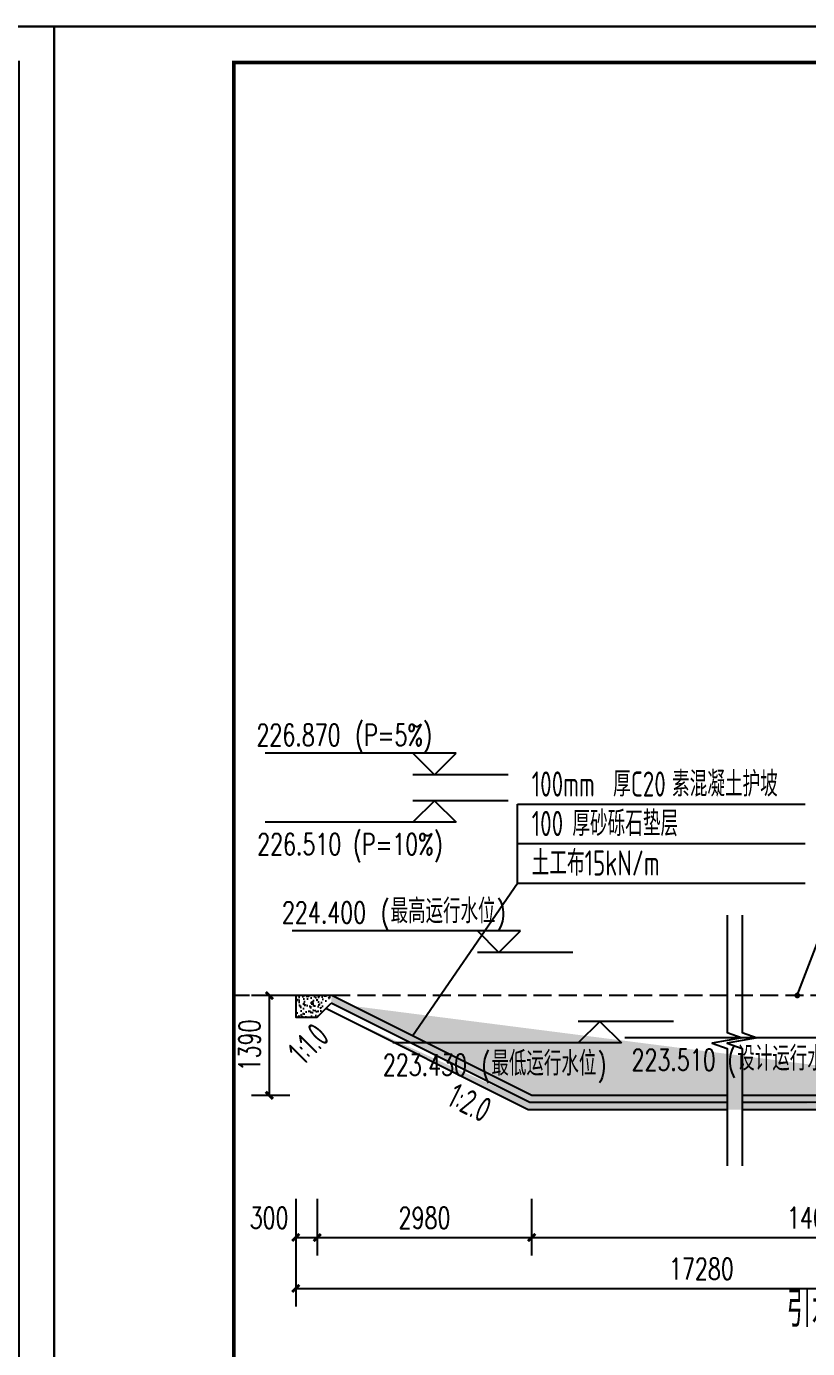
# Model space of a CAD drawing. Header units: millimetres. Extents: x -725 to 2274960, y -506 to 2980382.
# Drawn here: x 2032899 to 2043757, y 2597820 to 2616214 of the extents above; entities that cross this region are included whole.
import ezdxf

# ---------------------------------------------------------------- set-up
doc = ezdxf.new("R2010")
doc.units = ezdxf.units.MM
doc.header["$LTSCALE"] = 1000
doc.linetypes.add('DASH', pattern=[0.35, 0.25, -0.1])
for name, color, linetype in [('DIM_ELEV', 3, 'Continuous'), ('DIM_LEAD', 3, 'Continuous'), ('DIM_SYMB', 3, 'Continuous'), ('DMX', 7, 'Continuous'), ('PUB_DIM', 3, 'Continuous'), ('PUB_TITLE', 4, 'Continuous'), ('TWT_DIM', 3, 'Continuous'), ('YHG_文字', 7, 'Continuous'), ('YHJ_剖面_梁板', 4, 'Continuous')]:
    doc.layers.add(name, color=color, linetype=linetype)
doc.styles.add('_TCH_DIM', font='SIMPLEX', dxfattribs={"bigfont": 'GBCBIG'})
doc.styles.add('_TCH_DIM_T3', font='SIMPLEX', dxfattribs={"width": 0.705882, "bigfont": 'GBCBIG'})
doc.styles.add('TSSD_Rein', font='tssdeng.shx', dxfattribs={"width": 0.7, "bigfont": 'hztxt.shx'})
doc.dimstyles.new('_TCH_ARCH_MM_M&&100', dxfattribs={"dimtxt": 297.5, "dimasz": 100, "dimexe": 250, "dimexo": 300, "dimgap": 126.25, "dimtad": 1, "dimdec": 0, "dimzin": 0, "dimdsep": 46, "dimtxsty": '_TCH_DIM_T3', "dimblk": 'ARCHTICK', "dimcen": 0.09, "dimclrt": 7, "dimazin": 2, "dimtfac": 1, "dimtdec": 0, "dimtix": 1, "dimtmove": 2, "dimatfit": 3, "dimfxl": 75, "dimtolj": 1, "dimtzin": 0, "dimarcsym": 0})
doc.dimstyles.new('_TWT_ARCH&&100', dxfattribs={"dimtxt": 297.5, "dimasz": 100, "dimexe": 250, "dimexo": 300, "dimgap": 126.25, "dimtad": 1, "dimdec": 0, "dimzin": 0, "dimdsep": 46, "dimtxsty": '_TCH_DIM_T3', "dimblk": 'ARCHTICK', "dimcen": 0.09, "dimclrt": 7, "dimazin": 2, "dimtfac": 1, "dimtdec": 0, "dimtix": 1, "dimtmove": 2, "dimatfit": 3, "dimfxl": 75, "dimtolj": 1, "dimtzin": 0, "dimarcsym": 0})

# ---------------------------------------------------------------- blocks, each defined once
blk = doc.blocks.new('HAYJZ A3')
blk.add_lwpolyline([(4975, -403417), (46975, -403417), (46975, -433117), (4975, -433117), (4975, -403417)])
at = {"const_width": 50}
blk.add_lwpolyline([(7475, -403917), (46475, -403917), (46475, -432617), (7475, -432617), (7475, -403917)], dxfattribs=at)
at = {"layer": 'PUB_TITLE'}
blk.add_lwpolyline([(4975, -433117), (46975, -433117), (46975, -403417), (4975, -403417)], close=True, dxfattribs=at)
blk = doc.blocks.new('_ArchTick')
at = {"color": 0, "linetype": 'ByBlock', "const_width": 0.4}
blk.add_lwpolyline([(-0.5, -0.5), (0.5, 0.5)], dxfattribs=at)
blk = doc.blocks.new('*D59')
at = {"layer": 'Defpoints', "color": 0, "transparency": 16777216}
for p in [(2036642, 2600203), (2036942, 2600203), (2036942, 2599365)]:
    blk.add_point(p, dxfattribs=at)
at = {"layer": 'TWT_DIM', "color": 0, "lineweight": -2, "transparency": 16777216}
for p, q in [((2036642, 2599903), (2036642, 2599115)), ((2036942, 2599903), (2036942, 2599115)), ((2036642, 2599365), (2036942, 2599365))]:
    blk.add_line(p, q, dxfattribs=at)
at = {"layer": 'TWT_DIM', "color": 0, "lineweight": -2, "transparency": 16777216, "xscale": 100, "yscale": 100, "zscale": 100, "rotation": 180}
blk.add_blockref('_ArchTick', (2036642, 2599365), dxfattribs=at)
at = {"layer": 'TWT_DIM', "color": 0, "lineweight": -2, "transparency": 16777216, "xscale": 100, "yscale": 100, "zscale": 100}
blk.add_blockref('_ArchTick', (2036942, 2599365), dxfattribs=at)
at = {"layer": 'TWT_DIM', "color": 7, "transparency": 16777216, "insert": (2036272, 2599640), "char_height": 297.5, "attachment_point": 5, "style": '_TCH_DIM_T3'}
blk.add_mtext('\\A1;300', dxfattribs=at)
blk = doc.blocks.new('*D60')
at = {"layer": 'Defpoints', "color": 0, "transparency": 16777216}
for p in [(2036942, 2600203), (2039922, 2600203), (2039922, 2599365)]:
    blk.add_point(p, dxfattribs=at)
at = {"layer": 'TWT_DIM', "color": 0, "lineweight": -2, "transparency": 16777216}
for p, q in [((2036942, 2599903), (2036942, 2599115)), ((2039922, 2599903), (2039922, 2599115)), ((2036942, 2599365), (2039922, 2599365))]:
    blk.add_line(p, q, dxfattribs=at)
at = {"layer": 'TWT_DIM', "color": 0, "lineweight": -2, "transparency": 16777216, "xscale": 100, "yscale": 100, "zscale": 100, "rotation": 180}
blk.add_blockref('_ArchTick', (2036942, 2599365), dxfattribs=at)
at = {"layer": 'TWT_DIM', "color": 0, "lineweight": -2, "transparency": 16777216, "xscale": 100, "yscale": 100, "zscale": 100}
blk.add_blockref('_ArchTick', (2039922, 2599365), dxfattribs=at)
at = {"layer": 'TWT_DIM', "color": 7, "transparency": 16777216, "insert": (2038432, 2599640), "char_height": 297.5, "attachment_point": 5, "style": '_TCH_DIM_T3'}
blk.add_mtext('\\A1;2980', dxfattribs=at)
blk = doc.blocks.new('*D61')
at = {"layer": 'Defpoints', "color": 0, "transparency": 16777216}
for p in [(2039922, 2600203), (2047922, 2600203), (2047922, 2599365)]:
    blk.add_point(p, dxfattribs=at)
at = {"layer": 'TWT_DIM', "color": 0, "lineweight": -2, "transparency": 16777216}
for p, q in [((2039922, 2599903), (2039922, 2599115)), ((2047922, 2599903), (2047922, 2599115)), ((2039922, 2599365), (2047922, 2599365))]:
    blk.add_line(p, q, dxfattribs=at)
at = {"layer": 'TWT_DIM', "color": 0, "lineweight": -2, "transparency": 16777216, "xscale": 100, "yscale": 100, "zscale": 100, "rotation": 180}
blk.add_blockref('_ArchTick', (2039922, 2599365), dxfattribs=at)
at = {"layer": 'TWT_DIM', "color": 0, "lineweight": -2, "transparency": 16777216, "xscale": 100, "yscale": 100, "zscale": 100}
blk.add_blockref('_ArchTick', (2047922, 2599365), dxfattribs=at)
at = {"layer": 'TWT_DIM', "color": 7, "transparency": 16777216, "insert": (2043922, 2599640), "char_height": 297.5, "attachment_point": 5, "style": '_TCH_DIM_T3'}
blk.add_mtext('\\A1;14000', dxfattribs=at)
blk = doc.blocks.new('*D75')
at = {"layer": 'Defpoints', "color": 0, "transparency": 16777216}
for p in [(2036642, 2599903), (2047922, 2599903), (2047922, 2598656)]:
    blk.add_point(p, dxfattribs=at)
at = {"layer": 'TWT_DIM', "color": 0, "lineweight": -2, "transparency": 16777216}
for p, q in [((2036642, 2599603), (2036642, 2598406)), ((2047922, 2599603), (2047922, 2598406)), ((2036642, 2598656), (2047922, 2598656))]:
    blk.add_line(p, q, dxfattribs=at)
at = {"layer": 'TWT_DIM', "color": 0, "lineweight": -2, "transparency": 16777216, "xscale": 100, "yscale": 100, "zscale": 100, "rotation": 180}
blk.add_blockref('_ArchTick', (2036642, 2598656), dxfattribs=at)
at = {"layer": 'TWT_DIM', "color": 0, "lineweight": -2, "transparency": 16777216, "xscale": 100, "yscale": 100, "zscale": 100}
blk.add_blockref('_ArchTick', (2047922, 2598656), dxfattribs=at)
at = {"layer": 'TWT_DIM', "color": 7, "transparency": 16777216, "insert": (2042282, 2598931), "char_height": 297.5, "attachment_point": 5, "style": '_TCH_DIM_T3'}
blk.add_mtext('\\A1;17280', dxfattribs=at)
blk = doc.blocks.new('*D444')
at = {"layer": 'Defpoints', "color": 0, "transparency": 16777216}
for p in [(2036276, 2602732), (2036860, 2602732), (2036860, 2601342)]:
    blk.add_point(p, dxfattribs=at)
at = {"layer": 'PUB_DIM', "color": 0, "lineweight": -2, "transparency": 16777216}
for p, q in [((2036560, 2602732), (2036026, 2602732)), ((2036276, 2601342), (2036276, 2602732)), ((2036560, 2601342), (2036026, 2601342))]:
    blk.add_line(p, q, dxfattribs=at)
at = {"layer": 'PUB_DIM', "color": 0, "lineweight": -2, "transparency": 16777216, "xscale": 100, "yscale": 100, "zscale": 100}
for p, rotation in [((2036276, 2602732), 90), ((2036276, 2601342), 270)]:
    blk.add_blockref('_ArchTick', p, dxfattribs=dict(at, rotation=rotation))
at = {"layer": 'PUB_DIM', "color": 7, "transparency": 16777216, "insert": (2036001, 2602037), "char_height": 297.5, "attachment_point": 5, "rotation": 90, "style": '_TCH_DIM_T3'}
blk.add_mtext('\\A1;1390', dxfattribs=at)

msp = doc.modelspace()

# ---------------------------------------------------------------- hatches: boundary and pattern name
at = {"layer": 'YHJ_剖面_梁板'}
h = msp.add_hatch(dxfattribs=at)
h.set_pattern_fill('混凝土', color=8, scale=20)
h.set_pattern_definition([(50, (-758.26, -69994.05), (143.4520365, -12.550427), [15, -165]), (355, (-758.26, -69994.05), (-27.750267, 150.438427), [12, -132]), (100.4514, (-746.3, -69995.1), (115.7018763, 137.8879084), [12.748038, -140.2284224]), (46.1842, (-758.26, -69954.05), (213.44821, -33.103803), [22.5, -247.5]), (96.6356, (-740.47, -69956.81), (186.932541, 194.823574), [19.122058, -210.3426]), (351.1842, (-758.26, -69954.05), (186.932389, 194.82372), [18, -198]), (21, (-738.26, -69964.05), (119.3814104, -80.523778), [15, -165]), (326, (-738.26, -69964.05), (48.6630664, 145.030009), [12, -132]), (71.4514, (-728.31, -69970.76), (168.044526, 64.5060993), [12.748038, -140.2284224]), (37.5, (-758.26, -69994.05), (2.4319711, 66.5787708), [0, -130.4, 0, -134, 0, -132.5]), (7.5, (-758.26, -69994.05), (52.6139075, 78.8823424), [0, -76.4, 0, -127.4, 0, -50.5]), (327.5, (-802.86, -69994.05), (106.7644872, -4.51097435), [0, -50, 0, -156, 0, -207]), (317.5, (-822.86, -69994.05), (116.6372339, 20.0209965), [0, -65, 0, -103.6, 0, -147])])
edge = h.paths.add_edge_path()
edge.add_line((2037142.285, 2602732.4594), (2036642.285, 2602732.4594))
edge.add_line((2036642.285, 2602732.4594), (2036642.285, 2602432.4594))
edge.add_line((2036642.285, 2602432.4594), (2036942.285, 2602432.4594))
h = msp.add_hatch(dxfattribs=at)
h.set_pattern_fill('混凝土', color=8, scale=20)
h.set_pattern_definition([(50, (90.17, -70418.27), (143.4520365, -12.550427), [15, -165]), (355, (90.17, -70418.27), (-27.750267, 150.438427), [12, -132]), (100.4514, (102.12, -70419.31), (115.7018763, 137.8879084), [12.748038, -140.2284224]), (46.1842, (90.17, -70378.27), (213.44821, -33.103803), [22.5, -247.5]), (96.6356, (107.96, -70381.02), (186.932541, 194.823574), [19.122058, -210.3426]), (351.1842, (90.17, -70378.27), (186.932389, 194.82372), [18, -198]), (21, (110.17, -70388.27), (119.3814104, -80.523778), [15, -165]), (326, (110.17, -70388.27), (48.6630664, 145.030009), [12, -132]), (71.4514, (120.12, -70394.98), (168.044526, 64.5060993), [12.748038, -140.2284224]), (37.5, (90.17, -70418.265), (2.4319711, 66.5787708), [0, -130.4, 0, -134, 0, -132.5]), (7.5, (90.17, -70418.265), (52.6139075, 78.8823424), [0, -76.4, 0, -127.4, 0, -50.5]), (327.5, (45.57, -70418.265), (106.7644872, -4.51097435), [0, -50, 0, -156, 0, -207]), (317.5, (25.57, -70418.265), (116.6372339, 20.0209965), [0, -65, 0, -103.6, 0, -147])])
h.paths.add_polyline_path([(2042640.6587, 2601242.4594), (2042640.6587, 2601342.4594), (2039922.285, 2601342.4594), (2037142.285, 2602732.4594), (2037134.4161, 2602624.5905), (2039898.6782, 2601242.4594)])
h.paths.add_polyline_path([(2042848.6575, 2601342.4594), (2042848.6575, 2601242.4594), (2047922.285, 2601242.4594), (2047922.285, 2601342.4594)])
h = msp.add_hatch(dxfattribs=at)
h.set_pattern_fill('粉刷', color=8, scale=25)
h.set_pattern_definition([(37.5, (90.17, -70418.265), (-3.1496679, 96.3411885), [0, -76, 0, -85, 0, -81.25]), (7.5, (90.17, -70418.27), (88.4888353, 141.1073033), [0, -41, 0, -68.5, 0, -26.25]), (327.5, (28.67, -70418.265), (155.707093, 0.2829527), [0, -25, 0, -90, 0, -117.5]), (317.5, (28.67, -70418.27), (150.30633, 43.883778), [0, -12.5, 0, -59, 0, -67.5])])
edge = h.paths.add_edge_path()
edge.add_line((2047922.285, 2601142.4594), (2042848.6575, 2601142.4594))
edge.add_line((2039875.0714, 2601142.4594), (2037059.8805, 2602550.0549))
edge.add_line((2039898.6782, 2601242.4594), (2037134.4161, 2602624.5905))
edge.add_line((2047922.285, 2601242.4594), (2042848.6575, 2601242.4594))

# ---------------------------------------------------------------- linework, layer by layer
at = {"layer": 'DIM_ELEV'}
for p, q in [((2038870.6163, 2606102.4594), (2036218.144, 2606102.4594)), ((2038570.6163, 2605802.4594), (2038270.6163, 2606102.4594)), ((2038570.6163, 2605802.4594), (2038870.6163, 2606102.4594)), ((2039597.0225, 2605802.4594), (2038270.6163, 2605802.4594)), ((2038570.6163, 2605442.4594), (2038270.6163, 2605142.4594)), ((2039597.0225, 2605442.4594), (2038270.6163, 2605442.4594)), ((2038570.6163, 2605442.4594), (2038870.6163, 2605142.4594)), ((2038870.6163, 2605142.4594), (2036218.144, 2605142.4594)), ((2039767.9249, 2603632.4594), (2036590.5597, 2603632.4594)), ((2039467.9249, 2603332.4594), (2039167.9249, 2603632.4594)), ((2039467.9249, 2603332.4594), (2039767.9249, 2603632.4594)), ((2040494.3311, 2603332.4594), (2039167.9249, 2603332.4594)), ((2040869.5672, 2602372.4594), (2040569.5672, 2602072.4594)), ((2041895.9734, 2602372.4594), (2040569.5672, 2602372.4594)), ((2040869.5672, 2602372.4594), (2041169.5672, 2602072.4594)), ((2044396.8593, 2602142.4594), (2041219.4942, 2602142.4594)), ((2041169.5672, 2602072.4594), (2037992.2021, 2602072.4594))]:
    msp.add_line(p, q, dxfattribs=at)
at = {"layer": 'DIM_LEAD'}
msp.add_line((2043614.9114, 2602732.4594), (2043959.4916, 2603637.4935), dxfattribs=at)
at = {"layer": 'DIM_LEAD', "const_width": 40}
msp.add_lwpolyline([(2043607.795, 2602713.7683, 1), (2043622.0278, 2602751.1505, 1)], format="xyb", close=True, dxfattribs=at)
at = {"layer": 'DIM_SYMB'}
for p, q in [((2039723.7251, 2604295.399), (2039723.7251, 2605394.399)), ((2039723.7251, 2605394.399), (2043724.3389, 2605394.399)), ((2039723.7251, 2604844.899), (2043724.3389, 2604844.899)), ((2038266.6672, 2602170.2683), (2039723.7251, 2604295.399)), ((2039723.7251, 2604295.399), (2043724.3389, 2604295.399))]:
    msp.add_line(p, q, dxfattribs=at)
for points in [[(2042640.6587, 2603849.3631), (2042640.6587, 2602218.1329), (2042850.6587, 2602141.6992), (2042430.6587, 2602067.6418), (2042640.6587, 2601993.1329), (2042640.6587, 2600361.9028)], [(2042848.6575, 2603849.3631), (2042848.6575, 2602218.1329), (2043058.6575, 2602141.6992), (2042638.6575, 2602067.6418), (2042848.6575, 2601993.1329), (2042848.6575, 2600361.9028)]]:
    msp.add_lwpolyline(points, dxfattribs=at)
at = {"layer": 'DMX', "color": 1, "linetype": 'DASH', "flags": 128}
msp.add_lwpolyline([(2074222.2037, 2608045.6895), (2072510.9648, 2608052.4594), (2071782.3438, 2607932.4594), (2063975.9844, 2604972.4594), (2058487.151, 2604982.4594), (2052951.6167, 2604822.4594), (2048408.1325, 2603432.4594), (2047822.285, 2602892.4594), (2044167.794, 2602732.4594), (2036328.062, 2602732.4594), (2035783.0781, 2602729.729)], dxfattribs=at)
at = {"layer": 'YHJ_剖面_梁板'}
for points in [[(2037142.285, 2602732.4594), (2036642.285, 2602732.4594), (2036642.285, 2602432.4594), (2036942.285, 2602432.4594)], [(2039922.285, 2601342.4594), (2037142.285, 2602732.4594)], [(2036942.285, 2602432.4594), (2037134.4161, 2602624.5905)], [(2039875.0714, 2601142.4594), (2037059.8805, 2602550.0549)], [(2039898.6782, 2601242.4594), (2037134.4161, 2602624.5905)], [(2042640.6587, 2601242.4594), (2039898.6782, 2601242.4594)], [(2042640.6587, 2601342.4594), (2039922.285, 2601342.4594)], [(2047922.285, 2601342.4594), (2042848.6575, 2601342.4594)], [(2047922.285, 2601242.4594), (2042848.6575, 2601242.4594)], [(2042640.6587, 2601142.4594), (2039875.0714, 2601142.4594)], [(2047922.285, 2601142.4594), (2042848.6575, 2601142.4594)]]:
    msp.add_lwpolyline(points, dxfattribs=at)

# ---------------------------------------------------------------- block references
for p in [(1986308.4813, 3019631.2319), (2028308.4813, 3019631.2319)]:
    msp.add_blockref('HAYJZ A3', p)

# ---------------------------------------------------------------- texts
at = {"layer": 'DIM_ELEV', "color": 7, "style": '_TCH_DIM', "width": 0.705882}
for s, p in [('(P=5%)', (2037465.8811, 2606207.4594)), ('226.870', (2036095.8811, 2606207.4594)), ('(P=10%)', (2037435.6223, 2604687.4594)), ('226.510', (2036105.6223, 2604687.4594)), ('224.400', (2036451.0919, 2603737.4594)), ('(', (2037821.0919, 2603737.4594)), (')', (2039435.56, 2603737.4594)), ('223.430', (2037852.7342, 2601617.4594)), ('(', (2039222.7342, 2601617.4594)), (')', (2040837.2023, 2601617.4594)), ('223.510', (2041310.5267, 2601687.4594)), ('(', (2042640.5267, 2601687.4594))]:
    msp.add_text(s, height=297.5, dxfattribs=at).set_placement(p)
at = {"layer": 'DIM_ELEV', "color": 7, "style": '_TCH_DIM'}
for s, p in [('最高运行水位', (2037961.0919, 2603737.4594)), ('最低运行水位', (2039362.7342, 2601617.4594)), ('设计运行水位', (2042780.5267, 2601687.4594))]:
    msp.add_text(s, height=337.58865, dxfattribs=at).set_placement(p)
at = {"layer": 'DIM_SYMB', "color": 7, "style": 'TSSD_Rein', "width": 0.7}
for s, p in [('100mm', (2039923.2251, 2605499.399)), ('厚', (2041053.9943, 2605499.399)), ('C20', (2041298.9943, 2605499.399)), ('素混凝土护坡', (2041873.802, 2605499.399)), ('100', (2039923.2251, 2604949.899)), ('厚砂砾石垫层', (2040488.6097, 2604949.899)), ('土工布', (2039923.2251, 2604400.399)), ('15kN/m', (2040658.2251, 2604400.399))]:
    msp.add_text(s, height=350, dxfattribs=at).set_placement(p)
at = {"layer": 'YHG_文字', "style": 'TSSD_Rein', "width": 0.7}
for s, rotation, p in [('1:1.0', 45, (2036751.9411, 2601746.7897)), ('1:2.0', 333.43494881, (2038721.7159, 2601216.0147))]:
    msp.add_text(s, height=350, rotation=rotation, dxfattribs=at).set_placement(p)
msp.add_text('引水渠道', height=500, dxfattribs=at).set_placement((2043464.5843, 2598119.289))

# ---------------------------------------------------------------- dimensions: what is measured, and where the dimension line sits
at = {"layer": 'PUB_DIM'}
dim = msp.add_aligned_dim(p1=(2036860.3388, 2601342.4594), p2=(2036860.3388, 2602732.4594), distance=583.9039, dimstyle='_TCH_ARCH_MM_M&&100', dxfattribs=at)
dim.commit()
dim.dimension.update_dxf_attribs({"geometry": '*D444', "text_midpoint": (2036001.4349, 2602037.4594)})
at = {"layer": 'TWT_DIM'}
dim = msp.add_linear_dim(base=(2036942.285, 2599365.2114), p1=(2036642.285, 2600203.3267), p2=(2036942.285, 2600203.3267), angle=0, dimstyle='_TWT_ARCH&&100', dxfattribs=at)
dim.commit()
dim.dimension.update_dxf_attribs({"geometry": '*D59', "text_midpoint": (2036272.285, 2599640.2114), "dimtype": 161})
dim = msp.add_aligned_dim(p1=(2036942.285, 2600203.3267), p2=(2039922.285, 2600203.3267), distance=-838.1153, dimstyle='_TWT_ARCH&&100', dxfattribs=at)
dim.commit()
dim.dimension.update_dxf_attribs({"geometry": '*D60', "text_midpoint": (2038432.285, 2599640.2114)})
for p1, p2, distance, text, picture, middle in [((2039922.285, 2600203.3267), (2047922.285, 2600203.3267), -838.1153, '14000', '*D61', (2043922.285, 2599640.2114)), ((2036642.285, 2599903.3267), (2047922.285, 2599903.3267), -1247.5292, '17280', '*D75', (2042282.285, 2598930.7975))]:
    dim = msp.add_aligned_dim(p1=p1, p2=p2, distance=distance, text=text, dimstyle='_TWT_ARCH&&100', dxfattribs=at)
    dim.commit()
    dim.dimension.update_dxf_attribs({"geometry": picture, "text_midpoint": middle})

doc.saveas('drawing.dxf')
